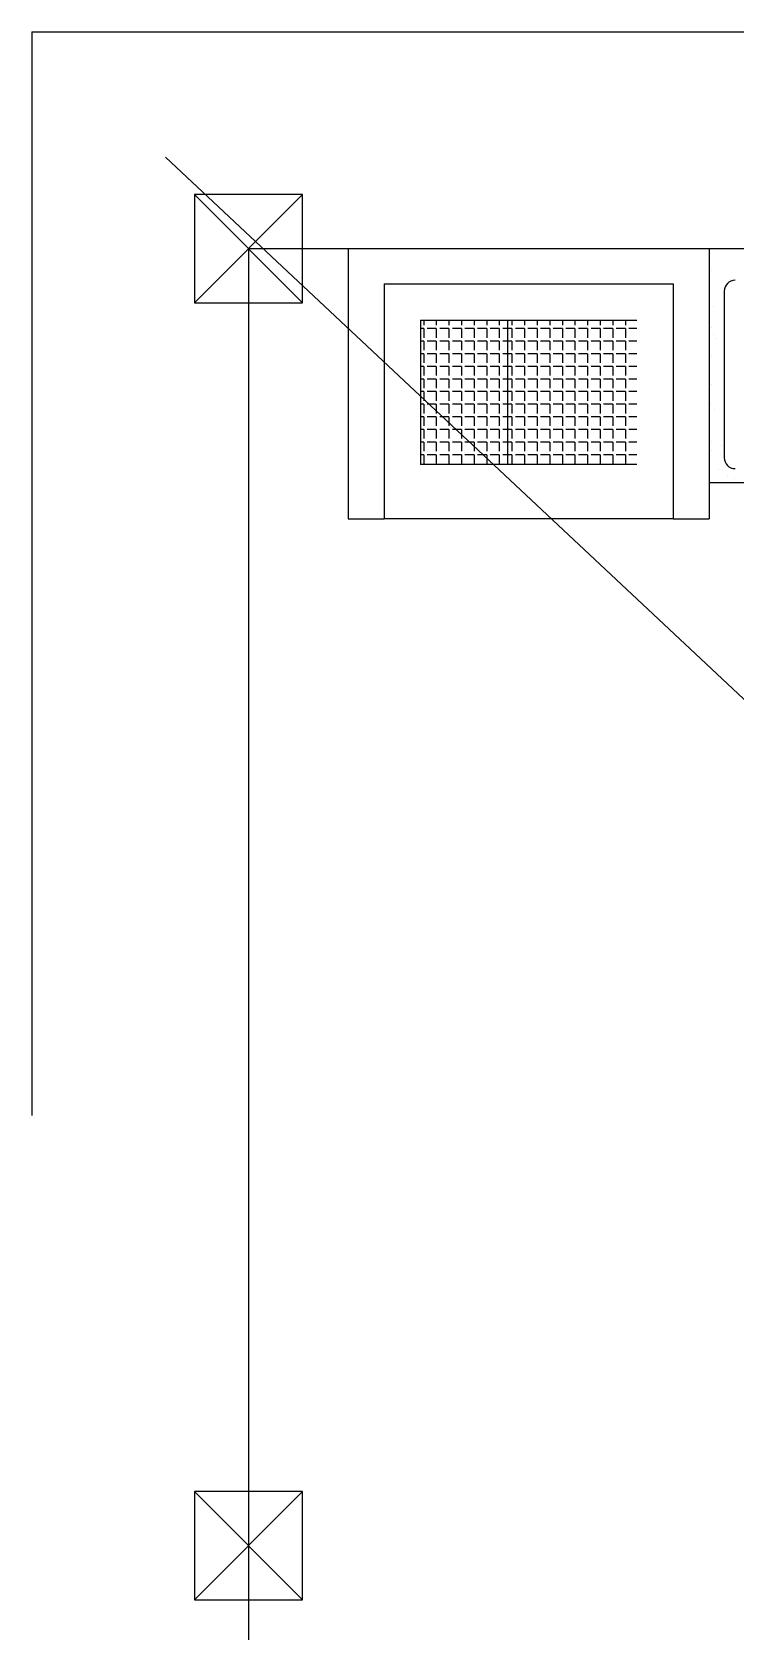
# Model space of a CAD drawing. Extents: x -109 to 1815, y -14679 to 345.
# Drawn here: x 32.723 to 34.671, y 6.865 to 11.292 of the extents above; entities that cross this region are included whole.
import ezdxf

# ---------------------------------------------------------------- set-up
doc = ezdxf.new("R2010")
doc.units = 0
doc.header["$MEASUREMENT"] = 0
doc.linetypes.add('HIDDEN', pattern=[0.375, 0.25, -0.125])
for name, color, linetype in [('PILAR', 5, 'CONTINUOUS'), ('PROJCASA', 3, 'HIDDEN'), ('VARANDA', 1, 'CONTINUOUS')]:
    doc.layers.add(name, color=color, linetype=linetype)

msp = doc.modelspace()

# ---------------------------------------------------------------- linework, layer by layer
at = {"layer": 'PILAR'}
for p, q in [((33.1727, 10.8423), (33.4727, 10.5423)), ((33.1727, 10.5423), (33.4727, 10.8423)), ((33.1727, 7.251), (33.4727, 6.951)), ((33.1727, 6.951), (33.4727, 7.251)), ((33.1727, 6.951), (33.4727, 7.251)), ((33.1727, 7.251), (33.4727, 6.951)), ((33.1727, 7.251), (33.4727, 6.951)), ((33.1727, 6.951), (33.4727, 7.251)), ((33.1727, 6.951), (33.4727, 7.251)), ((33.1727, 7.251), (33.4727, 6.951))]:
    msp.add_line(p, q, dxfattribs=at)
for points in [[(33.4727, 10.5423), (33.4727, 10.8423), (33.1727, 10.8423), (33.1727, 10.5423)], [(33.4727, 6.951), (33.4727, 7.251), (33.1727, 7.251), (33.1727, 6.951)], [(33.4727, 6.951), (33.4727, 7.251), (33.1727, 7.251), (33.1727, 6.951)], [(33.4727, 6.951), (33.4727, 7.251), (33.1727, 7.251), (33.1727, 6.951)], [(33.4727, 6.951), (33.4727, 7.251), (33.1727, 7.251), (33.1727, 6.951)]]:
    msp.add_lwpolyline(points, close=True, dxfattribs=at)
at = {"layer": 'PROJCASA', "ltscale": 12}
for p, q in [((32.7227, 11.2923), (55.8262, 11.2923)), ((41.8508, 2.7423), (32.7227, 11.2923)), ((32.7227, 11.2923), (32.7227, -0.9077))]:
    msp.add_line(p, q, dxfattribs=at)
at = {"layer": 'VARANDA'}
for p, q in [((33.3227, 10.6923), (33.3227, 3.5097)), ((44.0727, 10.6923), (33.3227, 10.6923)), ((33.5989, 10.6923), (33.5989, 9.9445)), ((34.5989, 10.6923), (34.5989, 9.9445)), ((34.6062, 10.6317), (34.6062, 10.6317)), ((33.6989, 10.5945), (34.4989, 10.5945)), ((33.6989, 10.5945), (33.6989, 9.9445)), ((34.4989, 10.5945), (34.4989, 9.9445)), ((34.6548, 10.6069), (34.6548, 10.6069)), ((34.6408, 10.5749), (34.6408, 10.1133)), ((33.7989, 10.4945), (33.7989, 10.0945)), ((33.7989, 10.4945), (34.3989, 10.4945)), ((33.8082, 10.4945), (33.8082, 10.4807)), ((33.8431, 10.4945), (33.8431, 10.4807)), ((33.878, 10.4945), (33.878, 10.4807)), ((33.913, 10.4945), (33.913, 10.4807)), ((33.9479, 10.4945), (33.9479, 10.4807)), ((33.9828, 10.4945), (33.9828, 10.4807)), ((34.0177, 10.4945), (34.0177, 10.4807)), ((34.0401, 10.4945), (34.0401, 10.0945)), ((34.0527, 10.4945), (34.0527, 10.4807)), ((34.0876, 10.4945), (34.0876, 10.4807)), ((34.1225, 10.4945), (34.1225, 10.4807)), ((34.1574, 10.4945), (34.1574, 10.4807)), ((34.1924, 10.4945), (34.1924, 10.4807)), ((34.2273, 10.4945), (34.2273, 10.4807)), ((34.2622, 10.4945), (34.2622, 10.4807)), ((34.2971, 10.4945), (34.2971, 10.4807)), ((34.3321, 10.4945), (34.3321, 10.4807)), ((34.367, 10.4945), (34.367, 10.4807)), ((34.6106, 10.5323), (34.6106, 10.5323)), ((33.8082, 10.4711), (33.7989, 10.4711)), ((33.8082, 10.4711), (33.8082, 10.4457)), ((33.8431, 10.4711), (33.8177, 10.4711)), ((33.8431, 10.4711), (33.8431, 10.4457)), ((33.878, 10.4711), (33.8526, 10.4711)), ((33.878, 10.4711), (33.878, 10.4457)), ((33.913, 10.4711), (33.8876, 10.4711)), ((33.913, 10.4711), (33.913, 10.4457)), ((33.9479, 10.4711), (33.9225, 10.4711)), ((33.9479, 10.4711), (33.9479, 10.4457)), ((33.9828, 10.4711), (33.9574, 10.4711)), ((33.9828, 10.4711), (33.9828, 10.4457)), ((34.0177, 10.4711), (33.9923, 10.4711)), ((34.0177, 10.4711), (34.0177, 10.4457)), ((34.0527, 10.4711), (34.0273, 10.4711)), ((34.0527, 10.4711), (34.0527, 10.4457)), ((34.0876, 10.4711), (34.0622, 10.4711)), ((34.0876, 10.4711), (34.0876, 10.4457)), ((34.1225, 10.4711), (34.0971, 10.4711)), ((34.1225, 10.4711), (34.1225, 10.4457)), ((34.1574, 10.4711), (34.132, 10.4711)), ((34.1574, 10.4711), (34.1574, 10.4457)), ((34.1924, 10.4711), (34.167, 10.4711)), ((34.1924, 10.4711), (34.1924, 10.4457)), ((34.2273, 10.4711), (34.2019, 10.4711)), ((34.2273, 10.4711), (34.2273, 10.4457)), ((34.2622, 10.4711), (34.2368, 10.4711)), ((34.2622, 10.4711), (34.2622, 10.4457)), ((34.2971, 10.4711), (34.2717, 10.4711)), ((34.2971, 10.4711), (34.2971, 10.4457)), ((34.3321, 10.4711), (34.3067, 10.4711)), ((34.3321, 10.4711), (34.3321, 10.4457)), ((34.367, 10.4711), (34.3416, 10.4711)), ((34.367, 10.4711), (34.367, 10.4457)), ((34.3989, 10.4711), (34.3765, 10.4711)), ((34.6059, 10.4736), (34.6059, 10.4736)), ((34.6102, 10.4542), (34.6102, 10.4542)), ((33.8082, 10.4362), (33.7989, 10.4362)), ((33.8082, 10.4362), (33.8082, 10.4108)), ((33.8431, 10.4362), (33.8177, 10.4362)), ((33.8431, 10.4362), (33.8431, 10.4108)), ((33.878, 10.4362), (33.8526, 10.4362)), ((33.878, 10.4362), (33.878, 10.4108)), ((33.913, 10.4362), (33.8876, 10.4362)), ((33.913, 10.4362), (33.913, 10.4108)), ((33.9479, 10.4362), (33.9225, 10.4362)), ((33.9479, 10.4362), (33.9479, 10.4108)), ((33.9828, 10.4362), (33.9574, 10.4362)), ((33.9828, 10.4362), (33.9828, 10.4108)), ((34.0177, 10.4362), (33.9923, 10.4362)), ((34.0177, 10.4362), (34.0177, 10.4108)), ((34.0527, 10.4362), (34.0273, 10.4362)), ((34.0527, 10.4362), (34.0527, 10.4108)), ((34.0876, 10.4362), (34.0622, 10.4362)), ((34.0876, 10.4362), (34.0876, 10.4108)), ((34.1225, 10.4362), (34.0971, 10.4362)), ((34.1225, 10.4362), (34.1225, 10.4108)), ((34.1574, 10.4362), (34.132, 10.4362)), ((34.1574, 10.4362), (34.1574, 10.4108)), ((34.1924, 10.4362), (34.167, 10.4362)), ((34.1924, 10.4362), (34.1924, 10.4108)), ((34.2273, 10.4362), (34.2019, 10.4362)), ((34.2273, 10.4362), (34.2273, 10.4108)), ((34.2622, 10.4362), (34.2368, 10.4362)), ((34.2622, 10.4362), (34.2622, 10.4108)), ((34.2971, 10.4362), (34.2717, 10.4362)), ((34.2971, 10.4362), (34.2971, 10.4108)), ((34.3321, 10.4362), (34.3067, 10.4362)), ((34.3321, 10.4362), (34.3321, 10.4108)), ((34.367, 10.4362), (34.3416, 10.4362)), ((34.367, 10.4362), (34.367, 10.4108)), ((34.3989, 10.4362), (34.3765, 10.4362)), ((34.6188, 10.4449), (34.6188, 10.4449)), ((33.8082, 10.4013), (33.7989, 10.4013)), ((33.8082, 10.3664), (33.7989, 10.3664)), ((33.8082, 10.4013), (33.8082, 10.3759)), ((33.8082, 10.3664), (33.8082, 10.341)), ((33.8431, 10.4013), (33.8177, 10.4013)), ((33.8431, 10.3664), (33.8177, 10.3664)), ((33.8431, 10.4013), (33.8431, 10.3759)), ((33.8431, 10.3664), (33.8431, 10.341)), ((33.878, 10.4013), (33.8526, 10.4013)), ((33.878, 10.3664), (33.8526, 10.3664)), ((33.878, 10.4013), (33.878, 10.3759)), ((33.878, 10.3664), (33.878, 10.341)), ((33.913, 10.4013), (33.8876, 10.4013)), ((33.913, 10.3664), (33.8876, 10.3664)), ((33.913, 10.4013), (33.913, 10.3759)), ((33.913, 10.3664), (33.913, 10.341)), ((33.9479, 10.4013), (33.9225, 10.4013)), ((33.9479, 10.3664), (33.9225, 10.3664)), ((33.9479, 10.4013), (33.9479, 10.3759)), ((33.9479, 10.3664), (33.9479, 10.341)), ((33.9828, 10.4013), (33.9574, 10.4013)), ((33.9828, 10.3664), (33.9574, 10.3664)), ((33.9828, 10.4013), (33.9828, 10.3759)), ((33.9828, 10.3664), (33.9828, 10.341)), ((34.0177, 10.4013), (33.9923, 10.4013)), ((34.0177, 10.3664), (33.9923, 10.3664)), ((34.0177, 10.4013), (34.0177, 10.3759)), ((34.0177, 10.3664), (34.0177, 10.341)), ((34.0527, 10.4013), (34.0273, 10.4013)), ((34.0527, 10.3664), (34.0273, 10.3664)), ((34.0527, 10.4013), (34.0527, 10.3759)), ((34.0527, 10.3664), (34.0527, 10.341)), ((34.0876, 10.4013), (34.0622, 10.4013)), ((34.0876, 10.3664), (34.0622, 10.3664)), ((34.0876, 10.4013), (34.0876, 10.3759)), ((34.0876, 10.3664), (34.0876, 10.341)), ((34.1225, 10.4013), (34.0971, 10.4013)), ((34.1225, 10.3664), (34.0971, 10.3664)), ((34.1225, 10.4013), (34.1225, 10.3759)), ((34.1225, 10.3664), (34.1225, 10.341)), ((34.1574, 10.4013), (34.132, 10.4013)), ((34.1574, 10.3664), (34.132, 10.3664)), ((34.1574, 10.4013), (34.1574, 10.3759)), ((34.1574, 10.3664), (34.1574, 10.341)), ((34.1924, 10.4013), (34.167, 10.4013)), ((34.1924, 10.3664), (34.167, 10.3664)), ((34.1924, 10.4013), (34.1924, 10.3759)), ((34.1924, 10.3664), (34.1924, 10.341)), ((34.2273, 10.4013), (34.2019, 10.4013)), ((34.2273, 10.3664), (34.2019, 10.3664)), ((34.2273, 10.4013), (34.2273, 10.3759)), ((34.2273, 10.3664), (34.2273, 10.341)), ((34.2622, 10.4013), (34.2368, 10.4013)), ((34.2622, 10.3664), (34.2368, 10.3664)), ((34.2622, 10.4013), (34.2622, 10.3759)), ((34.2622, 10.3664), (34.2622, 10.341)), ((34.2971, 10.4013), (34.2717, 10.4013)), ((34.2971, 10.3664), (34.2717, 10.3664)), ((34.2971, 10.4013), (34.2971, 10.3759)), ((34.2971, 10.3664), (34.2971, 10.341)), ((34.3321, 10.4013), (34.3067, 10.4013)), ((34.3321, 10.3664), (34.3067, 10.3664)), ((34.3321, 10.4013), (34.3321, 10.3759)), ((34.3321, 10.3664), (34.3321, 10.341)), ((34.367, 10.4013), (34.3416, 10.4013)), ((34.367, 10.3664), (34.3416, 10.3664)), ((34.367, 10.4013), (34.367, 10.3759)), ((34.367, 10.3664), (34.367, 10.341)), ((34.3989, 10.4013), (34.3765, 10.4013)), ((34.3989, 10.3664), (34.3765, 10.3664)), ((34.6057, 10.3951), (34.6057, 10.3951)), ((33.8082, 10.3314), (33.7989, 10.3314)), ((33.8082, 10.3314), (33.8082, 10.306)), ((33.8431, 10.3314), (33.8177, 10.3314)), ((33.8431, 10.3314), (33.8431, 10.306)), ((33.878, 10.3314), (33.8526, 10.3314)), ((33.878, 10.3314), (33.878, 10.306)), ((33.913, 10.3314), (33.8876, 10.3314)), ((33.913, 10.3314), (33.913, 10.306)), ((33.9479, 10.3314), (33.9225, 10.3314)), ((33.9479, 10.3314), (33.9479, 10.306)), ((33.9828, 10.3314), (33.9574, 10.3314)), ((33.9828, 10.3314), (33.9828, 10.306)), ((34.0177, 10.3314), (33.9923, 10.3314)), ((34.0177, 10.3314), (34.0177, 10.306)), ((34.0527, 10.3314), (34.0273, 10.3314)), ((34.0527, 10.3314), (34.0527, 10.306)), ((34.0876, 10.3314), (34.0622, 10.3314)), ((34.0876, 10.3314), (34.0876, 10.306)), ((34.1225, 10.3314), (34.0971, 10.3314)), ((34.1225, 10.3314), (34.1225, 10.306)), ((34.1574, 10.3314), (34.132, 10.3314)), ((34.1574, 10.3314), (34.1574, 10.306)), ((34.1924, 10.3314), (34.167, 10.3314)), ((34.1924, 10.3314), (34.1924, 10.306)), ((34.2273, 10.3314), (34.2019, 10.3314)), ((34.2273, 10.3314), (34.2273, 10.306)), ((34.2622, 10.3314), (34.2368, 10.3314)), ((34.2622, 10.3314), (34.2622, 10.306)), ((34.2971, 10.3314), (34.2717, 10.3314)), ((34.2971, 10.3314), (34.2971, 10.306)), ((34.3321, 10.3314), (34.3067, 10.3314)), ((34.3321, 10.3314), (34.3321, 10.306)), ((34.367, 10.3314), (34.3416, 10.3314)), ((34.367, 10.3314), (34.367, 10.306)), ((34.3989, 10.3314), (34.3765, 10.3314)), ((33.8082, 10.2965), (33.7989, 10.2965)), ((33.8082, 10.2965), (33.8082, 10.2711)), ((33.8431, 10.2965), (33.8177, 10.2965)), ((33.8431, 10.2965), (33.8431, 10.2711)), ((33.878, 10.2965), (33.8526, 10.2965)), ((33.878, 10.2965), (33.878, 10.2711)), ((33.913, 10.2965), (33.8876, 10.2965)), ((33.913, 10.2965), (33.913, 10.2711)), ((33.9479, 10.2965), (33.9225, 10.2965)), ((33.9479, 10.2965), (33.9479, 10.2711)), ((33.9828, 10.2965), (33.9574, 10.2965)), ((33.9828, 10.2965), (33.9828, 10.2711)), ((34.0177, 10.2965), (33.9923, 10.2965)), ((34.0177, 10.2965), (34.0177, 10.2711)), ((34.0527, 10.2965), (34.0273, 10.2965)), ((34.0527, 10.2965), (34.0527, 10.2711)), ((34.0876, 10.2965), (34.0622, 10.2965)), ((34.0876, 10.2965), (34.0876, 10.2711)), ((34.1225, 10.2965), (34.0971, 10.2965)), ((34.1225, 10.2965), (34.1225, 10.2711)), ((34.1574, 10.2965), (34.132, 10.2965)), ((34.1574, 10.2965), (34.1574, 10.2711)), ((34.1924, 10.2965), (34.167, 10.2965)), ((34.1924, 10.2965), (34.1924, 10.2711)), ((34.2273, 10.2965), (34.2019, 10.2965)), ((34.2273, 10.2965), (34.2273, 10.2711)), ((34.2622, 10.2965), (34.2368, 10.2965)), ((34.2622, 10.2965), (34.2622, 10.2711)), ((34.2971, 10.2965), (34.2717, 10.2965)), ((34.2971, 10.2965), (34.2971, 10.2711)), ((34.3321, 10.2965), (34.3067, 10.2965)), ((34.3321, 10.2965), (34.3321, 10.2711)), ((34.367, 10.2965), (34.3416, 10.2965)), ((34.367, 10.2965), (34.367, 10.2711)), ((34.3989, 10.2965), (34.3765, 10.2965)), ((34.6056, 10.3154), (34.6056, 10.3154)), ((33.8082, 10.2616), (33.7989, 10.2616)), ((33.8082, 10.2616), (33.8082, 10.2362)), ((33.8431, 10.2616), (33.8177, 10.2616)), ((33.8431, 10.2616), (33.8431, 10.2362)), ((33.878, 10.2616), (33.8526, 10.2616)), ((33.878, 10.2616), (33.878, 10.2362)), ((33.913, 10.2616), (33.8876, 10.2616)), ((33.913, 10.2616), (33.913, 10.2362)), ((33.9479, 10.2616), (33.9225, 10.2616)), ((33.9479, 10.2616), (33.9479, 10.2362)), ((33.9828, 10.2616), (33.9574, 10.2616)), ((33.9828, 10.2616), (33.9828, 10.2362)), ((34.0177, 10.2616), (33.9923, 10.2616)), ((34.0177, 10.2616), (34.0177, 10.2362)), ((34.0527, 10.2616), (34.0273, 10.2616)), ((34.0527, 10.2616), (34.0527, 10.2362)), ((34.0876, 10.2616), (34.0622, 10.2616)), ((34.0876, 10.2616), (34.0876, 10.2362)), ((34.1225, 10.2616), (34.0971, 10.2616)), ((34.1225, 10.2616), (34.1225, 10.2362)), ((34.1574, 10.2616), (34.132, 10.2616)), ((34.1574, 10.2616), (34.1574, 10.2362)), ((34.1924, 10.2616), (34.167, 10.2616)), ((34.1924, 10.2616), (34.1924, 10.2362)), ((34.2273, 10.2616), (34.2019, 10.2616)), ((34.2273, 10.2616), (34.2273, 10.2362)), ((34.2622, 10.2616), (34.2368, 10.2616)), ((34.2622, 10.2616), (34.2622, 10.2362)), ((34.2971, 10.2616), (34.2717, 10.2616)), ((34.2971, 10.2616), (34.2971, 10.2362)), ((34.3321, 10.2616), (34.3067, 10.2616)), ((34.3321, 10.2616), (34.3321, 10.2362)), ((34.367, 10.2616), (34.3416, 10.2616)), ((34.367, 10.2616), (34.367, 10.2362)), ((34.3989, 10.2616), (34.3765, 10.2616)), ((34.604, 10.2621), (34.604, 10.2621)), ((34.6147, 10.248), (34.6147, 10.248)), ((33.8082, 10.2267), (33.7989, 10.2267)), ((33.8082, 10.1917), (33.7989, 10.1917)), ((33.8082, 10.2267), (33.8082, 10.2013)), ((33.8082, 10.1917), (33.8082, 10.1663)), ((33.8431, 10.2267), (33.8177, 10.2267)), ((33.8431, 10.1917), (33.8177, 10.1917)), ((33.8431, 10.2267), (33.8431, 10.2013)), ((33.8431, 10.1917), (33.8431, 10.1663)), ((33.878, 10.2267), (33.8526, 10.2267)), ((33.878, 10.1917), (33.8526, 10.1917)), ((33.878, 10.2267), (33.878, 10.2013)), ((33.878, 10.1917), (33.878, 10.1663)), ((33.913, 10.2267), (33.8876, 10.2267)), ((33.913, 10.1917), (33.8876, 10.1917)), ((33.913, 10.2267), (33.913, 10.2013)), ((33.913, 10.1917), (33.913, 10.1663)), ((33.9479, 10.2267), (33.9225, 10.2267)), ((33.9479, 10.1917), (33.9225, 10.1917)), ((33.9479, 10.2267), (33.9479, 10.2013)), ((33.9479, 10.1917), (33.9479, 10.1663)), ((33.9828, 10.2267), (33.9574, 10.2267)), ((33.9828, 10.1917), (33.9574, 10.1917)), ((33.9828, 10.2267), (33.9828, 10.2013)), ((33.9828, 10.1917), (33.9828, 10.1663)), ((34.0177, 10.2267), (33.9923, 10.2267)), ((34.0177, 10.1917), (33.9923, 10.1917)), ((34.0177, 10.2267), (34.0177, 10.2013)), ((34.0177, 10.1917), (34.0177, 10.1663)), ((34.0527, 10.2267), (34.0273, 10.2267)), ((34.0527, 10.1917), (34.0273, 10.1917)), ((34.0527, 10.2267), (34.0527, 10.2013)), ((34.0527, 10.1917), (34.0527, 10.1663)), ((34.0876, 10.2267), (34.0622, 10.2267)), ((34.0876, 10.1917), (34.0622, 10.1917)), ((34.0876, 10.2267), (34.0876, 10.2013)), ((34.0876, 10.1917), (34.0876, 10.1663)), ((34.1225, 10.2267), (34.0971, 10.2267)), ((34.1225, 10.1917), (34.0971, 10.1917)), ((34.1225, 10.2267), (34.1225, 10.2013)), ((34.1225, 10.1917), (34.1225, 10.1663)), ((34.1574, 10.2267), (34.132, 10.2267)), ((34.1574, 10.1917), (34.132, 10.1917)), ((34.1574, 10.2267), (34.1574, 10.2013)), ((34.1574, 10.1917), (34.1574, 10.1663)), ((34.1924, 10.2267), (34.167, 10.2267)), ((34.1924, 10.1917), (34.167, 10.1917)), ((34.1924, 10.2267), (34.1924, 10.2013)), ((34.1924, 10.1917), (34.1924, 10.1663)), ((34.2273, 10.2267), (34.2019, 10.2267)), ((34.2273, 10.1917), (34.2019, 10.1917)), ((34.2273, 10.2267), (34.2273, 10.2013)), ((34.2273, 10.1917), (34.2273, 10.1663)), ((34.2622, 10.2267), (34.2368, 10.2267)), ((34.2622, 10.1917), (34.2368, 10.1917)), ((34.2622, 10.2267), (34.2622, 10.2013)), ((34.2622, 10.1917), (34.2622, 10.1663)), ((34.2971, 10.2267), (34.2717, 10.2267)), ((34.2971, 10.1917), (34.2717, 10.1917)), ((34.2971, 10.2267), (34.2971, 10.2013)), ((34.2971, 10.1917), (34.2971, 10.1663)), ((34.3321, 10.2267), (34.3067, 10.2267)), ((34.3321, 10.1917), (34.3067, 10.1917)), ((34.3321, 10.2267), (34.3321, 10.2013)), ((34.3321, 10.1917), (34.3321, 10.1663)), ((34.367, 10.2267), (34.3416, 10.2267)), ((34.367, 10.1917), (34.3416, 10.1917)), ((34.367, 10.2267), (34.367, 10.2013)), ((34.367, 10.1917), (34.367, 10.1663)), ((34.3989, 10.2267), (34.3765, 10.2267)), ((34.3989, 10.1917), (34.3765, 10.1917)), ((33.8082, 10.1568), (33.7989, 10.1568)), ((33.8082, 10.1568), (33.8082, 10.1314)), ((33.8431, 10.1568), (33.8177, 10.1568)), ((33.8431, 10.1568), (33.8431, 10.1314)), ((33.878, 10.1568), (33.8526, 10.1568)), ((33.878, 10.1568), (33.878, 10.1314)), ((33.913, 10.1568), (33.8876, 10.1568)), ((33.913, 10.1568), (33.913, 10.1314)), ((33.9479, 10.1568), (33.9225, 10.1568)), ((33.9479, 10.1568), (33.9479, 10.1314)), ((33.9828, 10.1568), (33.9574, 10.1568)), ((33.9828, 10.1568), (33.9828, 10.1314)), ((34.0177, 10.1568), (33.9923, 10.1568)), ((34.0177, 10.1568), (34.0177, 10.1314)), ((34.0527, 10.1568), (34.0273, 10.1568)), ((34.0527, 10.1568), (34.0527, 10.1314)), ((34.0876, 10.1568), (34.0622, 10.1568)), ((34.0876, 10.1568), (34.0876, 10.1314)), ((34.1225, 10.1568), (34.0971, 10.1568)), ((34.1225, 10.1568), (34.1225, 10.1314)), ((34.1574, 10.1568), (34.132, 10.1568)), ((34.1574, 10.1568), (34.1574, 10.1314)), ((34.1924, 10.1568), (34.167, 10.1568)), ((34.1924, 10.1568), (34.1924, 10.1314)), ((34.2273, 10.1568), (34.2019, 10.1568)), ((34.2273, 10.1568), (34.2273, 10.1314)), ((34.2622, 10.1568), (34.2368, 10.1568)), ((34.2622, 10.1568), (34.2622, 10.1314)), ((34.2971, 10.1568), (34.2717, 10.1568)), ((34.2971, 10.1568), (34.2971, 10.1314)), ((34.3321, 10.1568), (34.3067, 10.1568)), ((34.3321, 10.1568), (34.3321, 10.1314)), ((34.367, 10.1568), (34.3416, 10.1568)), ((34.367, 10.1568), (34.367, 10.1314)), ((34.3989, 10.1568), (34.3765, 10.1568)), ((34.6054, 10.1572), (34.6054, 10.1572)), ((34.6343, 10.1477), (34.6343, 10.1477)), ((33.8082, 10.1219), (33.7989, 10.1219)), ((33.8082, 10.1219), (33.8082, 10.0965)), ((33.8431, 10.1219), (33.8177, 10.1219)), ((33.8431, 10.1219), (33.8431, 10.0965)), ((33.878, 10.1219), (33.8526, 10.1219)), ((33.878, 10.1219), (33.878, 10.0965)), ((33.913, 10.1219), (33.8876, 10.1219)), ((33.913, 10.1219), (33.913, 10.0965)), ((33.9479, 10.1219), (33.9225, 10.1219)), ((33.9479, 10.1219), (33.9479, 10.0965)), ((33.9828, 10.1219), (33.9574, 10.1219)), ((33.9828, 10.1219), (33.9828, 10.0965)), ((34.0177, 10.1219), (33.9923, 10.1219)), ((34.0177, 10.1219), (34.0177, 10.0965)), ((34.0527, 10.1219), (34.0273, 10.1219)), ((34.0527, 10.1219), (34.0527, 10.0965)), ((34.0876, 10.1219), (34.0622, 10.1219)), ((34.0876, 10.1219), (34.0876, 10.0965)), ((34.1225, 10.1219), (34.0971, 10.1219)), ((34.1225, 10.1219), (34.1225, 10.0965)), ((34.1574, 10.1219), (34.132, 10.1219)), ((34.1574, 10.1219), (34.1574, 10.0965)), ((34.1924, 10.1219), (34.167, 10.1219)), ((34.1924, 10.1219), (34.1924, 10.0965)), ((34.2273, 10.1219), (34.2019, 10.1219)), ((34.2273, 10.1219), (34.2273, 10.0965)), ((34.2622, 10.1219), (34.2368, 10.1219)), ((34.2622, 10.1219), (34.2622, 10.0965)), ((34.2971, 10.1219), (34.2717, 10.1219)), ((34.2971, 10.1219), (34.2971, 10.0965)), ((34.3321, 10.1219), (34.3067, 10.1219)), ((34.3321, 10.1219), (34.3321, 10.0965)), ((34.367, 10.1219), (34.3416, 10.1219)), ((34.367, 10.1219), (34.367, 10.0965)), ((34.3989, 10.1219), (34.3765, 10.1219)), ((34.6046, 10.1322), (34.6046, 10.1322)), ((34.6308, 10.1213), (34.6308, 10.1213)), ((34.3989, 10.0945), (33.7989, 10.0945)), ((34.6254, 10.08), (34.6254, 10.08)), ((34.6499, 10.0605), (34.6499, 10.0605)), ((34.6695, 10.0565), (34.6695, 10.0565)), ((34.5989, 10.0445), (36.0638, 10.0445)), ((34.6165, 10.0447), (34.6165, 10.0447)), ((33.5989, 9.9445), (33.6989, 9.9445)), ((34.4989, 9.9445), (33.6989, 9.9445)), ((34.4989, 9.9445), (34.5989, 9.9445))]:
    msp.add_line(p, q, dxfattribs=at)
for centre, start, end in [((34.6708, 10.5749), 90, 180), ((34.6708, 10.1133), 180, 270)]:
    msp.add_arc(centre, 0.03, start, end, dxfattribs=at)

doc.saveas('drawing.dxf')
